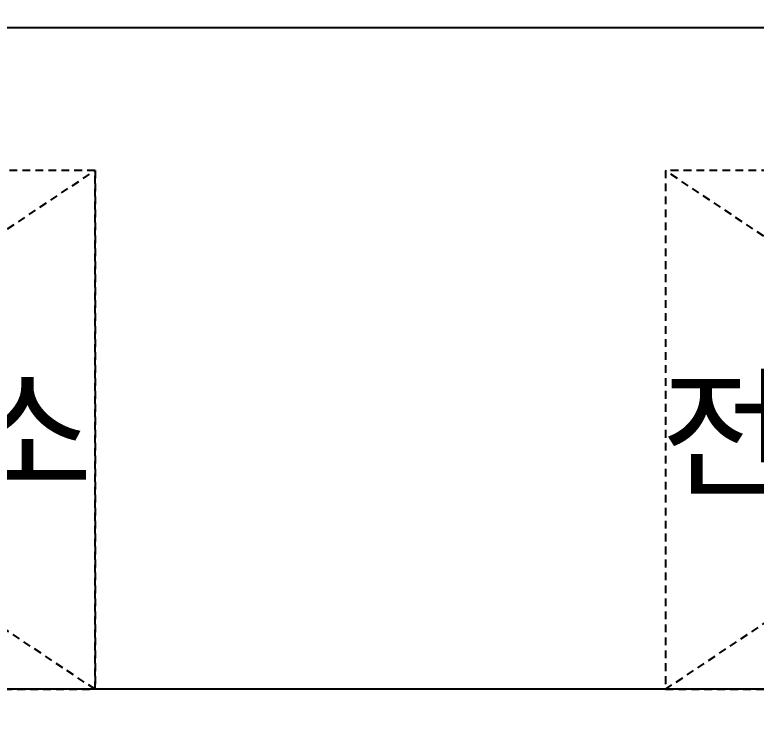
# Model space of a CAD drawing. Header units: millimetres. Extents: x 13515 to 183937, y -33900 to -660.
# Drawn here: x 118520.27 to 118542.65, y -19387.2 to -19365.28 of the extents above; entities that cross this region are included whole.
import ezdxf
from ezdxf.enums import TextEntityAlignment as Align

# ---------------------------------------------------------------- set-up
doc = ezdxf.new("R2010")
doc.units = ezdxf.units.MM
doc.header["$LTSCALE"] = 100
doc.header["$MEASUREMENT"] = 0
doc.linetypes.add('-HID', pattern=[2.5, 1.5, -1])
doc.layers.get('0').update_dxf_attribs({"linetype": 'CONTINUOUS'})
doc.layers.add('ELE9', color=9, linetype='CONTINUOUS')
doc.styles.add('나눔바른고딕', font='NanumBarunGothic.ttf')

# ---------------------------------------------------------------- blocks, each defined once
blk = doc.blocks.new('FGHJ')
at = {"layer": 'ELE9', "ltscale": 0.1}
for points in [[(37030999.1, 67646.3), (37004299.1, 67646.3, 0.414214), (36980799.1, 44146.3), (36980799.1, 24146.3)], [(37030999.1, 67346.3), (37004299.1, 67346.3, 0.414214), (36981099.1, 44146.3), (36981099.1, 24146.3)]]:
    blk.add_lwpolyline(points, format="xyb", dxfattribs=at)
for points in [[(36994374.1, 56646.3), (36968499.1, 56646.3), (36968499.1, 55371)], [(36996996.5, 50171), (36995099.1, 50171), (36995099.1, 55371), (36984299.1, 55371), (36984299.1, 50171), (36982099.1, 50171), (36982099.1, 55371), (36968499.1, 55371)]]:
    blk.add_lwpolyline(points, dxfattribs=at)
at = {"layer": 'ELE9', "linetype": '-HID', "ltscale": 0.1}
for points in [[(36990249.1, 55371), (36991749.1, 55371), (36991749.1, 56371), (36990249.1, 56371), (36990249.1, 55371), (36991749.1, 56371), (36991749.1, 55371), (36990249.1, 56371)], [(36992849.1, 55371), (36994349.1, 55371), (36994349.1, 56371), (36992849.1, 56371), (36992849.1, 55371), (36994349.1, 56371), (36994349.1, 55371), (36992849.1, 56371)]]:
    blk.add_lwpolyline(points, dxfattribs=at)
at = {"layer": 'ELE9', "style": '나눔바른고딕'}
for p in [(36990992.4, 55866.4), (36993592.4, 55866.4)]:
    blk.add_text('전기차충전소', height=200, dxfattribs=at).set_placement(p, align=Align.MIDDLE)

msp = doc.modelspace()

# ---------------------------------------------------------------- block references
at = {"xscale": 0.01565102769230769, "yscale": 0.01565102769230769, "zscale": 0.01565102769230769}
msp.add_blockref('FGHJ', (-460436.194, -20252.242), dxfattribs=at)

doc.saveas('drawing.dxf')
